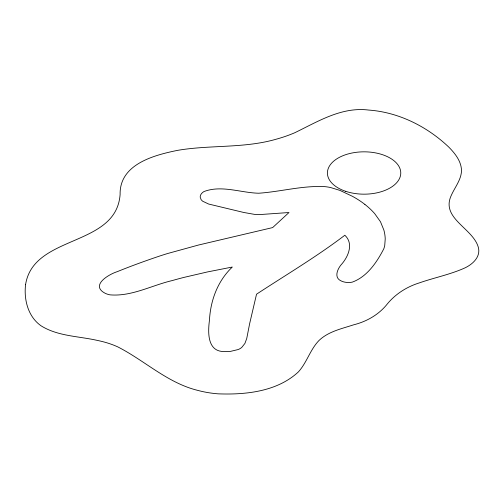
<?xml version="1.0" encoding="UTF-8"?>
<svg xmlns="http://www.w3.org/2000/svg" width="504" height="504" viewBox="0 0 504 504"><rect width="100%" height="100%" fill="white"/><g stroke="black" fill="none" stroke-linecap="round" stroke-linejoin="round"><path stroke-width="0.76" d="M364.883 204.422A110.59 63.85 0 0 1 374.737 213.69L380.489 221.76L383.872 230.07A111.05 64.115 0 0 1 385.226 238.934L384.735 245.442A66.528 38.411 0 0 1 383.777 248.825C376.879 262.269 367.063 276.759 352.359 282.101A10.968 6.332 0 0 1 348.018 282.498A11.277 6.514 0 0 1 341.107 280.904C333.352 277.515 337.781 268.216 342.008 263.781C348.573 256.032 353.707 243.419 344.843 235.242C316.657 256.706 286.127 274.787 256.536 294.191L249.631 323.707L246.746 338.474L244.906 343.445L241.769 347.407A15.246 8.801 0 0 1 238.234 349.53L230.593 351.357A20.185 11.655 0 0 1 225.647 351.483C207.314 352.806 207.768 332.949 209.45 320.323C210.502 300.441 217.602 281.018 232.312 267.038L207.434 271.94L183.752 277.446A312.726 180.552 0 0 0 172.273 280.558C151.666 285.358 131.664 296.698 110.042 294.853A15.139 8.744 0 0 1 105.115 293.265C89.907 285.314 108.984 274.226 117.281 271.65C131.153 266.011 145.246 260.896 159.44 256.114A325.754 188.074 0 0 1 167.53 253.543L198.513 245.026L272.639 227.588L288.994 212.524L259.264 214.616A29.868 17.243 0 0 1 254.268 214.332L243.709 212.461L208.656 204.044L202.608 201.191L201.165 199.735L200.233 197.253A13.507 7.799 0 0 1 201.342 193.832A13.255 7.655 0 0 1 203.981 191.552C221.502 184.848 240.673 192.786 258.691 193.227C280.822 191.703 302.683 185.409 324.954 186.644A33.447 19.309 0 0 1 330.485 187.501L339.935 190.399L352.309 196.251A105.468 60.896 0 0 1 364.89 204.416M25.572 284.659C23.776 299.716 28.085 316.783 41.095 325.83C58.08 336.433 78.933 336.124 97.915 340.54A69.867 40.339 0 0 1 117.753 346.872C144.755 360.612 167.454 382.92 197.593 390.342A70.447 40.673 0 0 0 218.03 393.832C245.769 394.903 277.168 391.621 298.381 371.914C306.886 362.559 310.124 349.663 318.944 340.546C328.369 331.468 341.649 328.747 353.682 324.809C366.931 321.483 379.121 314.477 387.582 303.622C395.873 293.706 407.087 286.694 419.385 282.876C434.328 277.647 450.022 274.579 464.518 268.09C472.191 264.606 480.52 257.393 478.504 248.031C473.854 228.425 440.351 218.648 451.282 195.382C454.86 187.286 461.129 179.978 461.519 170.793C461.393 161.305 455.074 153.436 448.699 147.017C427.039 126.46 398.651 112.209 368.638 110.055C341.611 106.653 317.98 121.514 294.758 132.747A110.483 63.788 0 0 1 275.953 139.274C243.886 148.51 210.099 144.761 177.496 150.375C153.84 155.188 119.391 164.266 120.11 194.538C116.103 247.47 33.497 234.139 25.572 284.659M345.75 191.337A36.679 21.174 0 0 0 400.768 172.998A36.679 21.174 0 0 0 345.75 154.665A36.679 21.174 0 0 0 345.75 191.337"/></g></svg>
